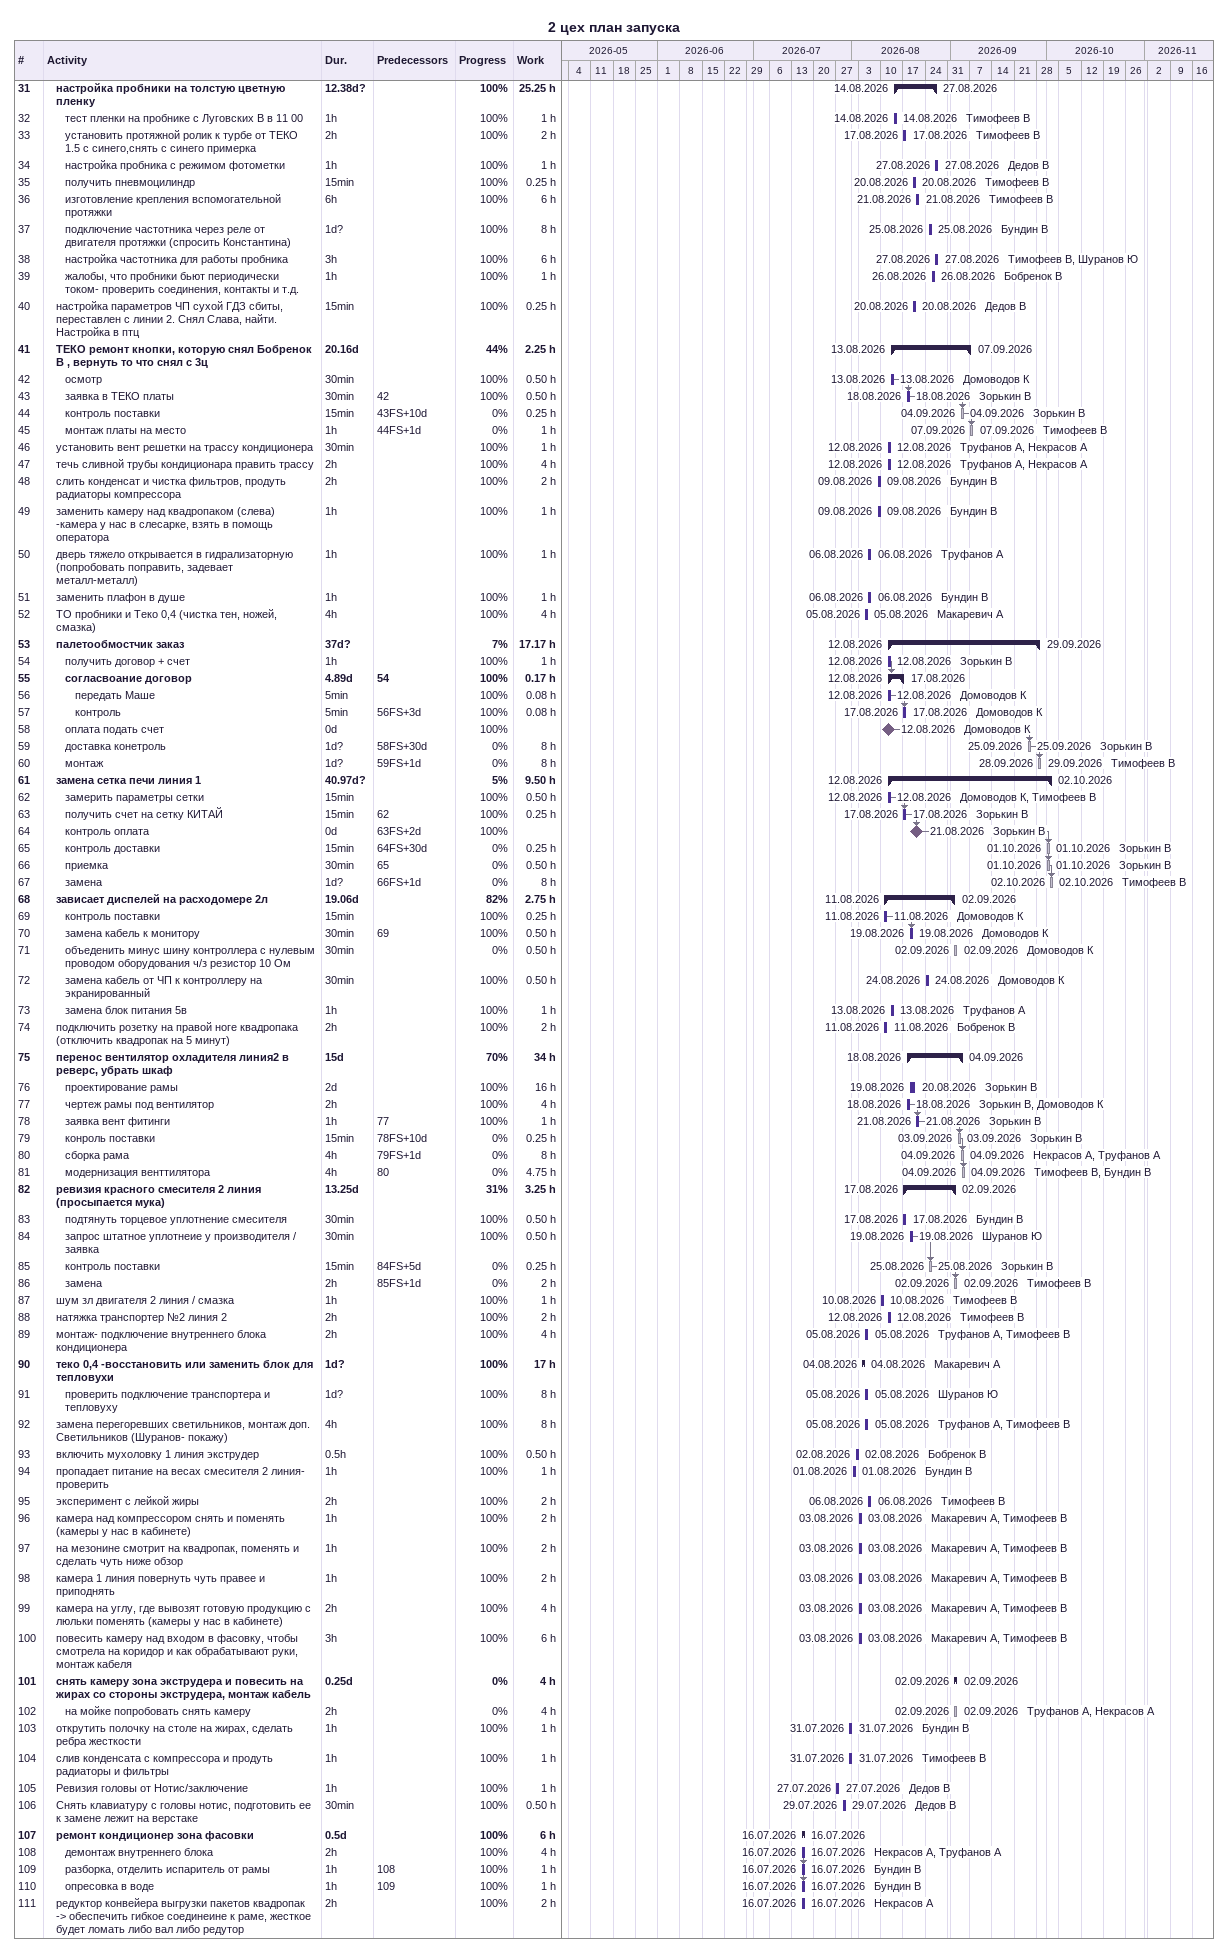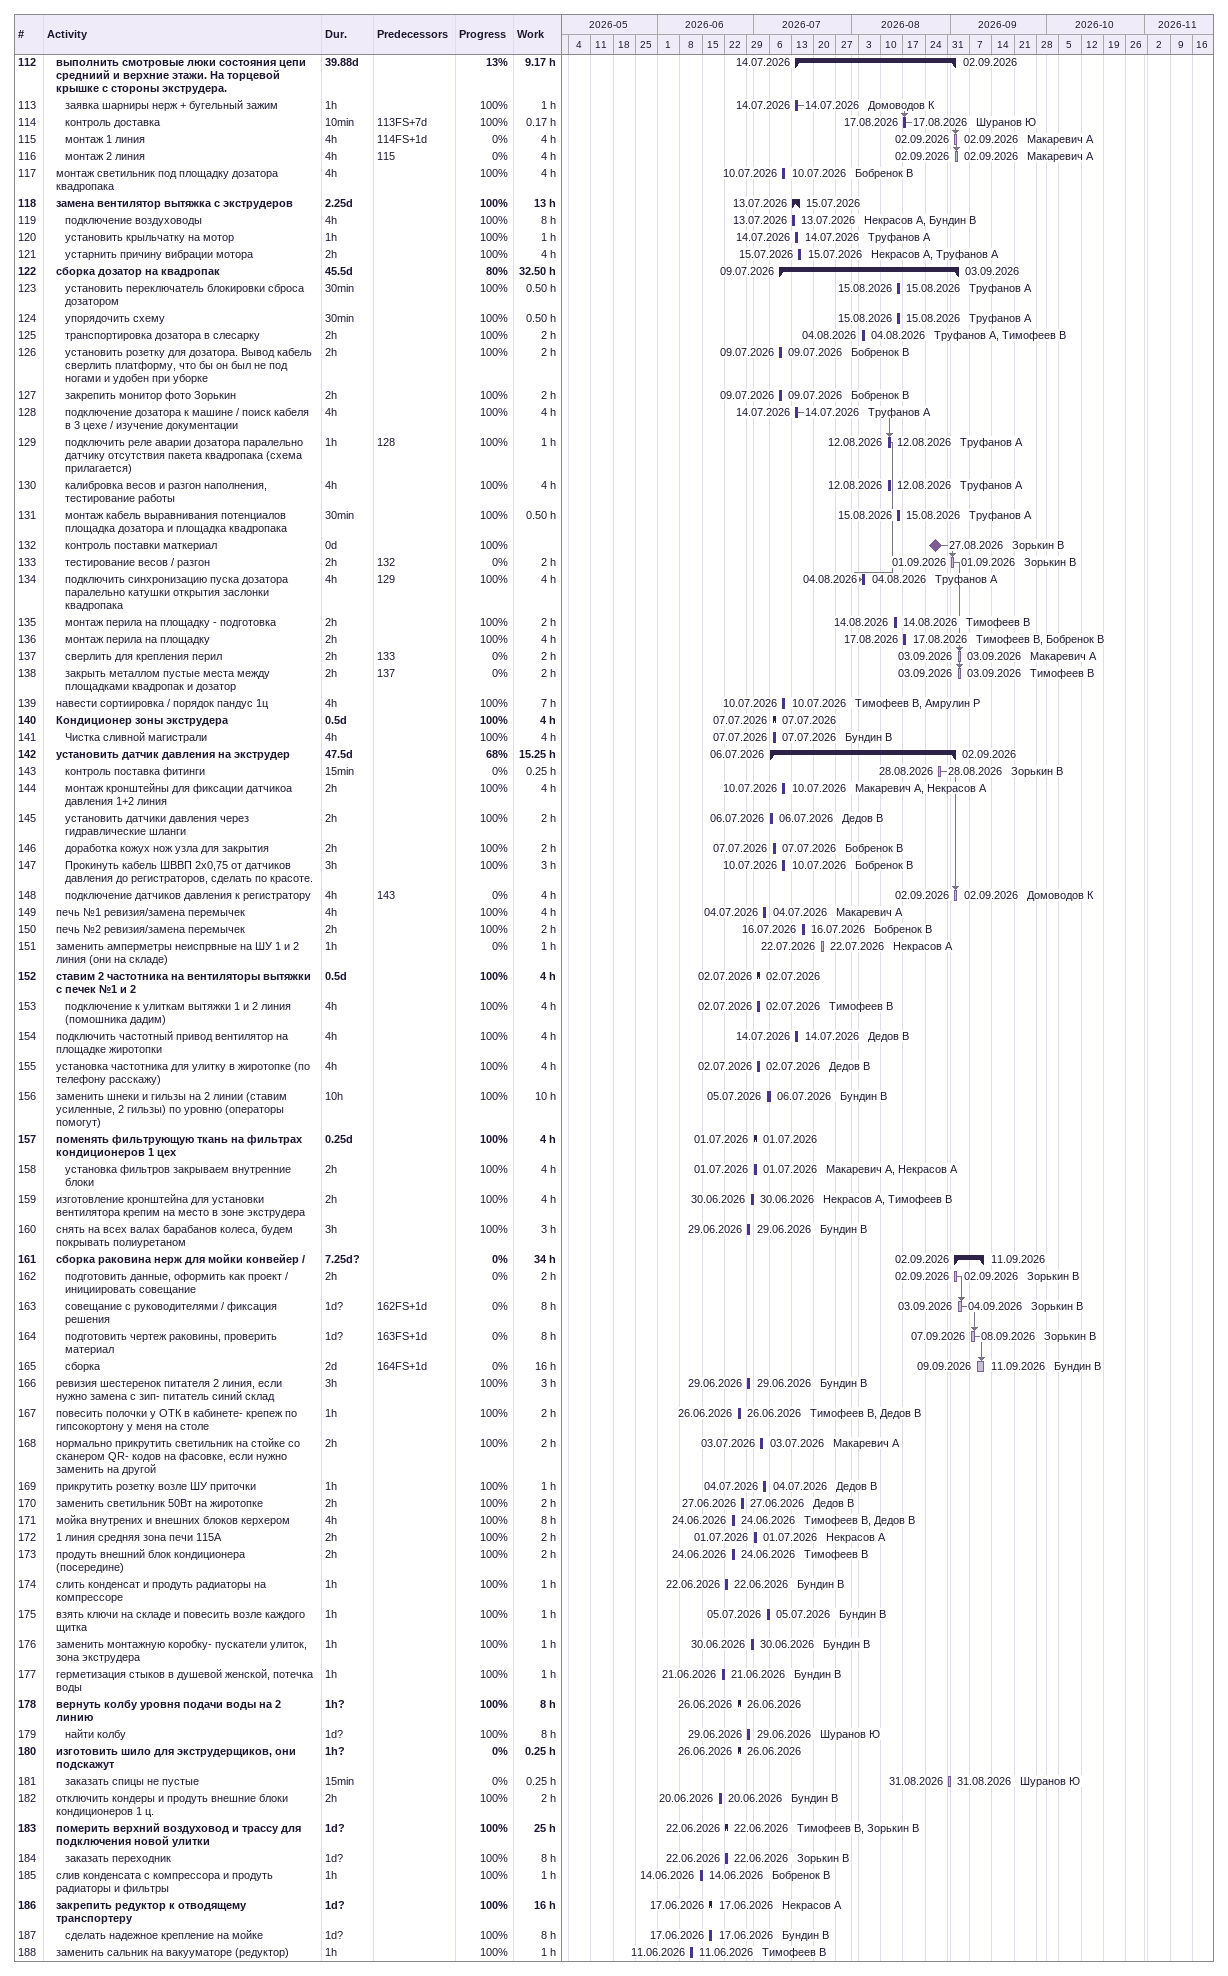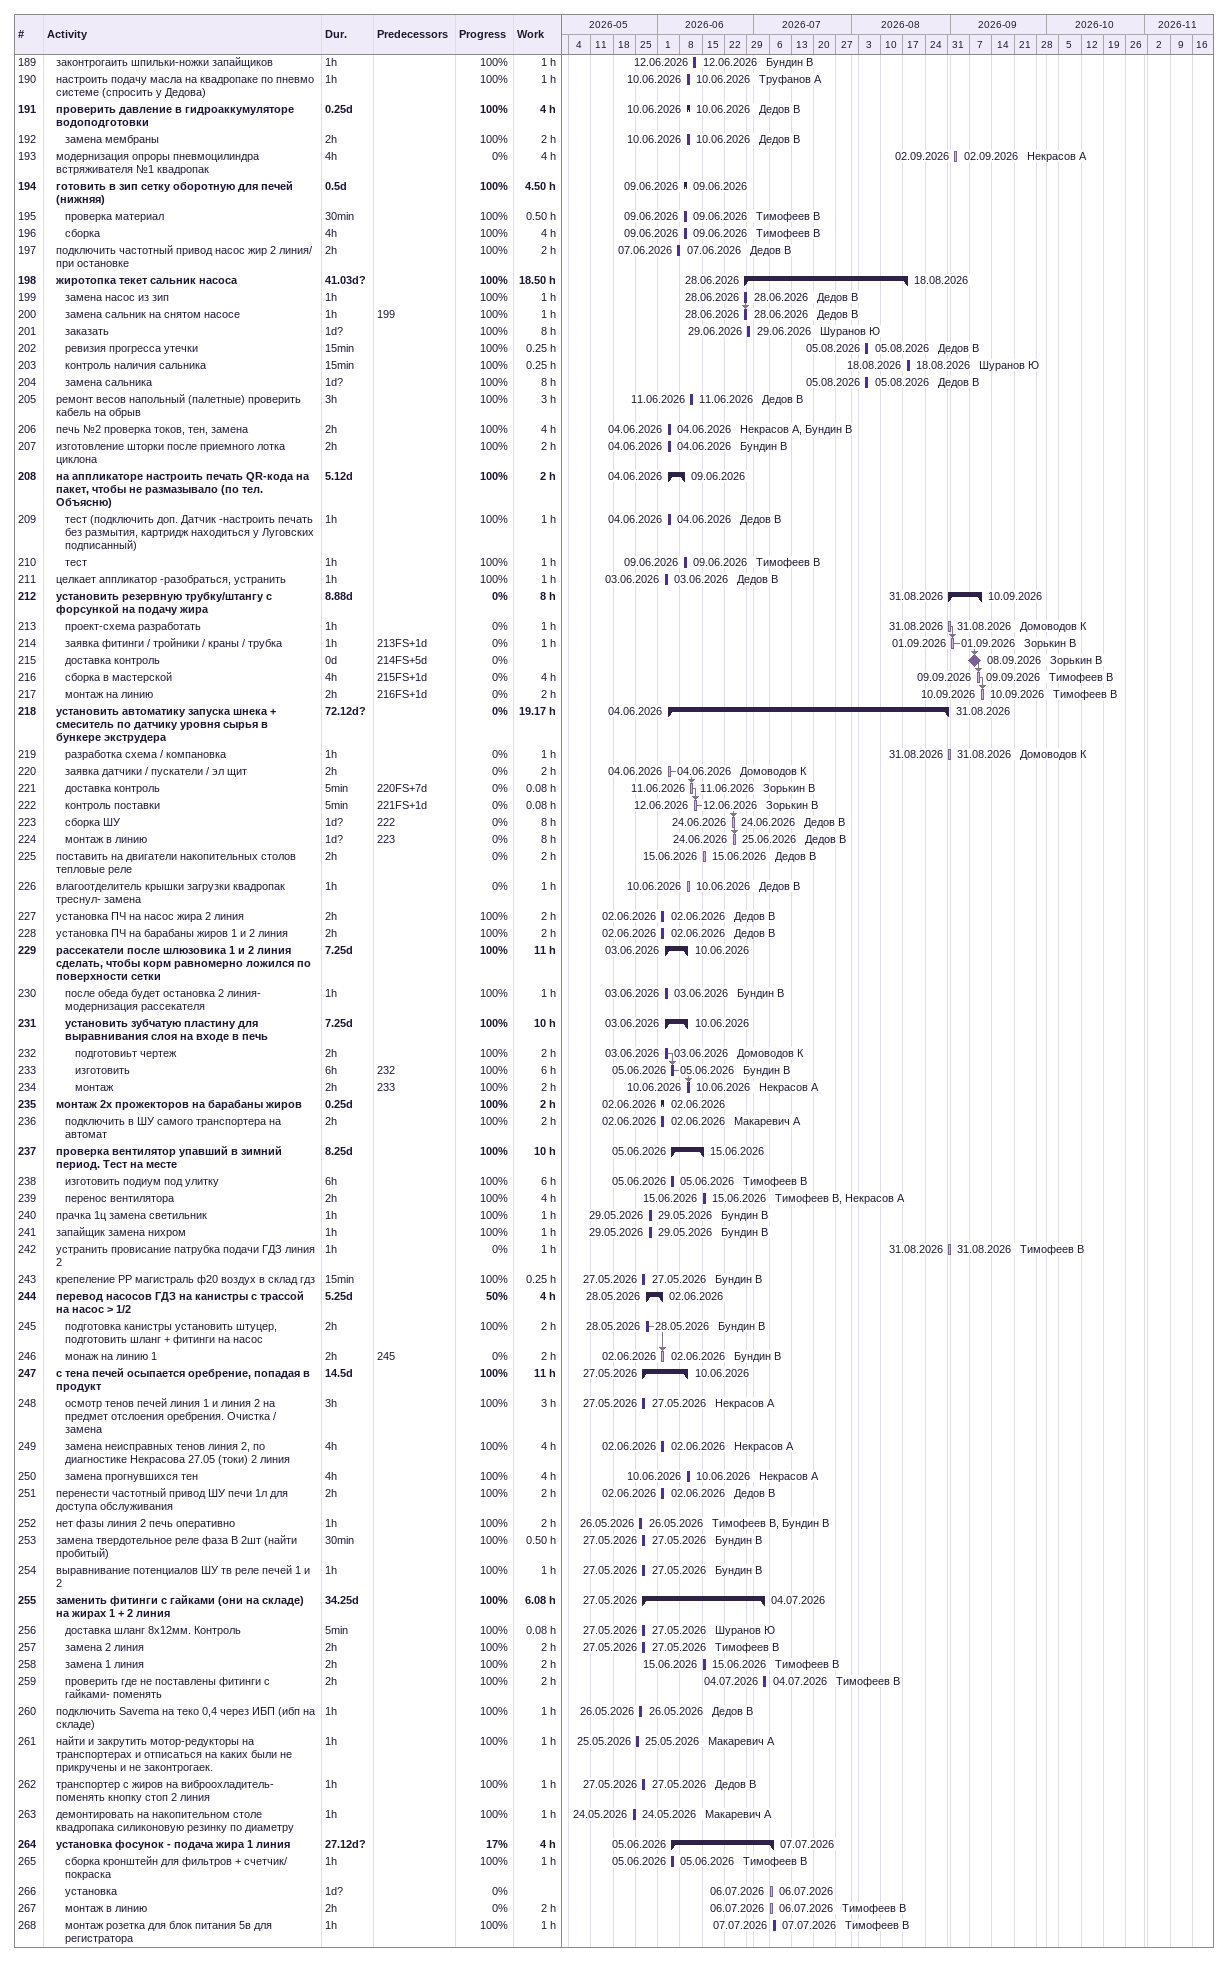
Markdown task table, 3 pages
2 цех план запуска

| ID | Level | Task | Duration | Start | Finish | Predecessors | Resources | % complete | Work (h) |
|---|---|---|---|---|---|---|---|---|---|
| 31 | 2 | **настройка пробники на толстую цветную пленку** | 12.38d? | 2026-08-14 | 2026-08-27 |  |  | 100 | 25.25 |
| 32 | 3 | тест пленки на пробнике с Луговских В в 11 00 | 1h | 2026-08-14 | 2026-08-14 |  | Тимофеев В | 100 | 1 |
| 33 | 3 | установить протяжной ролик к турбе от ТЕКО 1.5 с синего,снять с синего примерка | 2h | 2026-08-17 | 2026-08-17 |  | Тимофеев В | 100 | 2 |
| 34 | 3 | настройка пробника с режимом фотометки | 1h | 2026-08-27 | 2026-08-27 |  | Дедов В | 100 | 1 |
| 35 | 3 | получить пневмоцилиндр | 15min | 2026-08-20 | 2026-08-20 |  | Тимофеев В | 100 | 0.25 |
| 36 | 3 | изготовление крепления вспомогательной протяжки | 6h | 2026-08-21 | 2026-08-21 |  | Тимофеев В | 100 | 6 |
| 37 | 3 | подключение частотника через реле от двигателя протяжки (спросить Константина) | 1d? | 2026-08-25 | 2026-08-25 |  | Бундин В | 100 | 8 |
| 38 | 3 | настройка частотника для работы пробника | 3h | 2026-08-27 | 2026-08-27 |  | Тимофеев В, Шуранов Ю | 100 | 6 |
| 39 | 3 | жалобы, что пробники бьют периодически током- проверить соединения, контакты и т.д. | 1h | 2026-08-26 | 2026-08-26 |  | Бобренок В | 100 | 1 |
| 40 | 2 | настройка параметров ЧП сухой ГДЗ сбиты, переставлен с линии 2. Снял Слава, найти. Настройка в птц | 15min | 2026-08-20 | 2026-08-20 |  | Дедов В | 100 | 0.25 |
| 41 | 2 | **ТЕКО ремонт кнопки, которую снял Бобренок В , вернуть то что снял с 3ц** | 20.16d | 2026-08-13 | 2026-09-07 |  |  | 44 | 2.25 |
| 42 | 3 | осмотр | 30min | 2026-08-13 | 2026-08-13 |  | Домоводов К | 100 | 0.50 |
| 43 | 3 | заявка в ТЕКО платы | 30min | 2026-08-18 | 2026-08-18 | 42 | Зорькин В | 100 | 0.50 |
| 44 | 3 | контроль поставки | 15min | 2026-09-04 | 2026-09-04 | 43FS+10d | Зорькин В | 0 | 0.25 |
| 45 | 3 | монтаж платы на место | 1h | 2026-09-07 | 2026-09-07 | 44FS+1d | Тимофеев В | 0 | 1 |
| 46 | 2 | установить вент решетки на трассу кондиционера | 30min | 2026-08-12 | 2026-08-12 |  | Труфанов А, Некрасов А | 100 | 1 |
| 47 | 2 | течь сливной трубы кондиционара править трассу | 2h | 2026-08-12 | 2026-08-12 |  | Труфанов А, Некрасов А | 100 | 4 |
| 48 | 2 | слить конденсат и чистка фильтров, продуть радиаторы компрессора | 2h | 2026-08-09 | 2026-08-09 |  | Бундин В | 100 | 2 |
| 49 | 2 | заменить камеру над квадропаком (слева) -камера у нас в слесарке, взять в помощь оператора | 1h | 2026-08-09 | 2026-08-09 |  | Бундин В | 100 | 1 |
| 50 | 2 | дверь тяжело открывается в гидрализаторную (попробовать поправить, задевает металл-металл) | 1h | 2026-08-06 | 2026-08-06 |  | Труфанов А | 100 | 1 |
| 51 | 2 | заменить плафон в душе | 1h | 2026-08-06 | 2026-08-06 |  | Бундин В | 100 | 1 |
| 52 | 2 | ТО пробники и Теко 0,4 (чистка тен, ножей, смазка) | 4h | 2026-08-05 | 2026-08-05 |  | Макаревич А | 100 | 4 |
| 53 | 2 | **палетообмостчик заказ** | 37d? | 2026-08-12 | 2026-09-29 |  |  | 7 | 17.17 |
| 54 | 3 | получить договор + счет | 1h | 2026-08-12 | 2026-08-12 |  | Зорькин В | 100 | 1 |
| 55 | 3 | **согласвоание договор** | 4.89d | 2026-08-12 | 2026-08-17 | 54 |  | 100 | 0.17 |
| 56 | 4 | передать Маше | 5min | 2026-08-12 | 2026-08-12 |  | Домоводов К | 100 | 0.08 |
| 57 | 4 | контроль | 5min | 2026-08-17 | 2026-08-17 | 56FS+3d | Домоводов К | 100 | 0.08 |
| 58 | 3 | оплата подать счет | 0d | 2026-08-12 | 2026-08-12 |  | Домоводов К | 100 |  |
| 59 | 3 | доставка конетроль | 1d? | 2026-09-25 | 2026-09-25 | 58FS+30d | Зорькин В | 0 | 8 |
| 60 | 3 | монтаж | 1d? | 2026-09-28 | 2026-09-29 | 59FS+1d | Тимофеев В | 0 | 8 |
| 61 | 2 | **замена сетка печи линия 1** | 40.97d? | 2026-08-12 | 2026-10-02 |  |  | 5 | 9.50 |
| 62 | 3 | замерить параметры сетки | 15min | 2026-08-12 | 2026-08-12 |  | Домоводов К, Тимофеев В | 100 | 0.50 |
| 63 | 3 | получить счет на сетку КИТАЙ | 15min | 2026-08-17 | 2026-08-17 | 62 | Зорькин В | 100 | 0.25 |
| 64 | 3 | контроль оплата | 0d | 2026-08-21 | 2026-08-21 | 63FS+2d | Зорькин В | 100 |  |
| 65 | 3 | контроль доставки | 15min | 2026-10-01 | 2026-10-01 | 64FS+30d | Зорькин В | 0 | 0.25 |
| 66 | 3 | приемка | 30min | 2026-10-01 | 2026-10-01 | 65 | Зорькин В | 0 | 0.50 |
| 67 | 3 | замена | 1d? | 2026-10-02 | 2026-10-02 | 66FS+1d | Тимофеев В | 0 | 8 |
| 68 | 2 | **зависает диспелей на расходомере 2л** | 19.06d | 2026-08-11 | 2026-09-02 |  |  | 82 | 2.75 |
| 69 | 3 | контроль поставки | 15min | 2026-08-11 | 2026-08-11 |  | Домоводов К | 100 | 0.25 |
| 70 | 3 | замена кабель к монитору | 30min | 2026-08-19 | 2026-08-19 | 69 | Домоводов К | 100 | 0.50 |
| 71 | 3 | объеденить минус шину контроллера с нулевым проводом оборудования ч/з резистор 10 Ом | 30min | 2026-09-02 | 2026-09-02 |  | Домоводов К | 0 | 0.50 |
| 72 | 3 | замена кабель от ЧП к контроллеру на экранированный | 30min | 2026-08-24 | 2026-08-24 |  | Домоводов К | 100 | 0.50 |
| 73 | 3 | замена блок питания 5в | 1h | 2026-08-13 | 2026-08-13 |  | Труфанов А | 100 | 1 |
| 74 | 2 | подключить розетку на правой ноге квадропака (отключить квадропак на 5 минут) | 2h | 2026-08-11 | 2026-08-11 |  | Бобренок В | 100 | 2 |
| 75 | 2 | **перенос вентилятор охладителя линия2 в реверс, убрать шкаф** | 15d | 2026-08-18 | 2026-09-04 |  |  | 70 | 34 |
| 76 | 3 | проектирование рамы | 2d | 2026-08-19 | 2026-08-20 |  | Зорькин В | 100 | 16 |
| 77 | 3 | чертеж рамы под вентилятор | 2h | 2026-08-18 | 2026-08-18 |  | Зорькин В, Домоводов К | 100 | 4 |
| 78 | 3 | заявка вент фитинги | 1h | 2026-08-21 | 2026-08-21 | 77 | Зорькин В | 100 | 1 |
| 79 | 3 | конроль поставки | 15min | 2026-09-03 | 2026-09-03 | 78FS+10d | Зорькин В | 0 | 0.25 |
| 80 | 3 | сборка рама | 4h | 2026-09-04 | 2026-09-04 | 79FS+1d | Некрасов А, Труфанов А | 0 | 8 |
| 81 | 3 | модернизация венттилятора | 4h | 2026-09-04 | 2026-09-04 | 80 | Тимофеев В, Бундин В | 0 | 4.75 |
| 82 | 2 | **ревизия красного смесителя 2 линия (просыпается мука)** | 13.25d | 2026-08-17 | 2026-09-02 |  |  | 31 | 3.25 |
| 83 | 3 | подтянуть торцевое уплотнение смесителя | 30min | 2026-08-17 | 2026-08-17 |  | Бундин В | 100 | 0.50 |
| 84 | 3 | запрос штатное уплотнеие у производителя / заявка | 30min | 2026-08-19 | 2026-08-19 |  | Шуранов Ю | 100 | 0.50 |
| 85 | 3 | контроль поставки | 15min | 2026-08-25 | 2026-08-25 | 84FS+5d | Зорькин В | 0 | 0.25 |
| 86 | 3 | замена | 2h | 2026-09-02 | 2026-09-02 | 85FS+1d | Тимофеев В | 0 | 2 |
| 87 | 2 | шум зл двигателя 2 линия / смазка | 1h | 2026-08-10 | 2026-08-10 |  | Тимофеев В | 100 | 1 |
| 88 | 2 | натяжка транспортер №2 линия 2 | 2h | 2026-08-12 | 2026-08-12 |  | Тимофеев В | 100 | 2 |
| 89 | 2 | монтаж- подключение внутреннего блока кондиционера | 2h | 2026-08-05 | 2026-08-05 |  | Труфанов А, Тимофеев В | 100 | 4 |
| 90 | 2 | **теко 0,4 -восстановить или заменить блок для тепловухи** | 1d? | 2026-08-04 | 2026-08-04 |  | Макаревич А | 100 | 17 |
| 91 | 3 | проверить подключение транспортера и тепловуху | 1d? | 2026-08-05 | 2026-08-05 |  | Шуранов Ю | 100 | 8 |
| 92 | 2 | замена перегоревших светильников, монтаж доп. Светильников (Шуранов- покажу) | 4h | 2026-08-05 | 2026-08-05 |  | Труфанов А, Тимофеев В | 100 | 8 |
| 93 | 2 | включить мухоловку 1 линия экструдер | 0.5h | 2026-08-02 | 2026-08-02 |  | Бобренок В | 100 | 0.50 |
| 94 | 2 | пропадает питание на весах смесителя 2 линия- проверить | 1h | 2026-08-01 | 2026-08-01 |  | Бундин В | 100 | 1 |
| 95 | 2 | эксперимент с лейкой жиры | 2h | 2026-08-06 | 2026-08-06 |  | Тимофеев В | 100 | 2 |
| 96 | 2 | камера над компрессором снять и поменять (камеры у нас в кабинете) | 1h | 2026-08-03 | 2026-08-03 |  | Макаревич А, Тимофеев В | 100 | 2 |
| 97 | 2 | на мезонине смотрит на квадропак, поменять и сделать чуть ниже обзор | 1h | 2026-08-03 | 2026-08-03 |  | Макаревич А, Тимофеев В | 100 | 2 |
| 98 | 2 | камера 1 линия повернуть чуть правее и приподнять | 1h | 2026-08-03 | 2026-08-03 |  | Макаревич А, Тимофеев В | 100 | 2 |
| 99 | 2 | камера на углу, где вывозят готовую продукцию с люльки поменять (камеры у нас в кабинете) | 2h | 2026-08-03 | 2026-08-03 |  | Макаревич А, Тимофеев В | 100 | 4 |
| 100 | 2 | повесить камеру над входом в фасовку, чтобы смотрела на коридор и как обрабатывают руки, монтаж кабеля | 3h | 2026-08-03 | 2026-08-03 |  | Макаревич А, Тимофеев В | 100 | 6 |
| 101 | 2 | **снять камеру зона экструдера и повесить на жирах со стороны экструдера, монтаж кабель** | 0.25d | 2026-09-02 | 2026-09-02 |  |  | 0 | 4 |
| 102 | 3 | на мойке попробовать снять камеру | 2h | 2026-09-02 | 2026-09-02 |  | Труфанов А, Некрасов А | 0 | 4 |
| 103 | 2 | открутить полочку на столе на жирах, сделать ребра жесткости | 1h | 2026-07-31 | 2026-07-31 |  | Бундин В | 100 | 1 |
| 104 | 2 | слив конденсата с компрессора и продуть радиаторы и фильтры | 1h | 2026-07-31 | 2026-07-31 |  | Тимофеев В | 100 | 1 |
| 105 | 2 | Ревизия головы от Нотис/заключение | 1h | 2026-07-27 | 2026-07-27 |  | Дедов В | 100 | 1 |
| 106 | 2 | Снять клавиатуру с головы нотис, подготовить ее к замене лежит на верстаке | 30min | 2026-07-29 | 2026-07-29 |  | Дедов В | 100 | 0.50 |
| 107 | 2 | **ремонт кондиционер зона фасовки** | 0.5d | 2026-07-16 | 2026-07-16 |  |  | 100 | 6 |
| 108 | 3 | демонтаж внутреннего блока | 2h | 2026-07-16 | 2026-07-16 |  | Некрасов А, Труфанов А | 100 | 4 |
| 109 | 3 | разборка, отделить испаритель от рамы | 1h | 2026-07-16 | 2026-07-16 | 108 | Бундин В | 100 | 1 |
| 110 | 3 | опресовка в воде | 1h | 2026-07-16 | 2026-07-16 | 109 | Бундин В | 100 | 1 |
| 111 | 2 | редуктор конвейера выгрузки пакетов квадропак -> обеспечить гибкое соединеине к раме, жесткое будет ломать либо вал либо редутор | 2h | 2026-07-16 | 2026-07-16 |  | Некрасов А | 100 | 2 |
| 112 | 2 | **выполнить смотровые люки состояния цепи средниий и верхние этажи. На торцевой крышке с стороны экструдера.** | 39.88d | 2026-07-14 | 2026-09-02 |  |  | 13 | 9.17 |
| 113 | 3 | заявка шарниры нерж + бугельный зажим | 1h | 2026-07-14 | 2026-07-14 |  | Домоводов К | 100 | 1 |
| 114 | 3 | контроль доставка | 10min | 2026-08-17 | 2026-08-17 | 113FS+7d | Шуранов Ю | 100 | 0.17 |
| 115 | 3 | монтаж 1 линия | 4h | 2026-09-02 | 2026-09-02 | 114FS+1d | Макаревич А | 0 | 4 |
| 116 | 3 | монтаж 2 линия | 4h | 2026-09-02 | 2026-09-02 | 115 | Макаревич А | 0 | 4 |
| 117 | 2 | монтаж светильник под площадку дозатора квадропака | 4h | 2026-07-10 | 2026-07-10 |  | Бобренок В | 100 | 4 |
| 118 | 2 | **замена вентилятор вытяжка с экструдеров** | 2.25d | 2026-07-13 | 2026-07-15 |  |  | 100 | 13 |
| 119 | 3 | подключение воздуховоды | 4h | 2026-07-13 | 2026-07-13 |  | Некрасов А, Бундин В | 100 | 8 |
| 120 | 3 | установить крыльчатку на мотор | 1h | 2026-07-14 | 2026-07-14 |  | Труфанов А | 100 | 1 |
| 121 | 3 | устарнить причину вибрации мотора | 2h | 2026-07-15 | 2026-07-15 |  | Некрасов А, Труфанов А | 100 | 4 |
| 122 | 2 | **сборка дозатор на квадропак** | 45.5d | 2026-07-09 | 2026-09-03 |  |  | 80 | 32.50 |
| 123 | 3 | установить переключатель блокировки сброса дозатором | 30min | 2026-08-15 | 2026-08-15 |  | Труфанов А | 100 | 0.50 |
| 124 | 3 | упорядочить схему | 30min | 2026-08-15 | 2026-08-15 |  | Труфанов А | 100 | 0.50 |
| 125 | 3 | транспортировка дозатора в слесарку | 2h | 2026-08-04 | 2026-08-04 |  | Труфанов А, Тимофеев В | 100 | 2 |
| 126 | 3 | установить розетку для дозатора. Вывод кабель сверлить платформу, что бы он был не под ногами и удобен при уборке | 2h | 2026-07-09 | 2026-07-09 |  | Бобренок В | 100 | 2 |
| 127 | 3 | закрепить монитор фото Зорькин | 2h | 2026-07-09 | 2026-07-09 |  | Бобренок В | 100 | 2 |
| 128 | 3 | подключение дозатора к машине / поиск кабеля в 3 цехе / изучение документации | 4h | 2026-07-14 | 2026-07-14 |  | Труфанов А | 100 | 4 |
| 129 | 3 | подключить реле аварии дозатора паралельно датчику отсутствия пакета квадропака (схема прилагается) | 1h | 2026-08-12 | 2026-08-12 | 128 | Труфанов А | 100 | 1 |
| 130 | 3 | калибровка весов и разгон наполнения, тестирование работы | 4h | 2026-08-12 | 2026-08-12 |  | Труфанов А | 100 | 4 |
| 131 | 3 | монтаж кабель выравнивания потенциалов площадка дозатора и площадка квадропака | 30min | 2026-08-15 | 2026-08-15 |  | Труфанов А | 100 | 0.50 |
| 132 | 3 | контроль поставки маткериал | 0d | 2026-08-27 | 2026-08-27 |  | Зорькин В | 100 |  |
| 133 | 3 | тестирование весов / разгон | 2h | 2026-09-01 | 2026-09-01 | 132 | Зорькин В | 0 | 2 |
| 134 | 3 | подключить синхронизацию пуска дозатора паралельно катушки открытия заслонки квадропака | 4h | 2026-08-04 | 2026-08-04 | 129 | Труфанов А | 100 | 4 |
| 135 | 3 | монтаж перила на площадку - подготовка | 2h | 2026-08-14 | 2026-08-14 |  | Тимофеев В | 100 | 2 |
| 136 | 3 | монтаж перила на площадку | 2h | 2026-08-17 | 2026-08-17 |  | Тимофеев В, Бобренок В | 100 | 4 |
| 137 | 3 | сверлить для крепления перил | 2h | 2026-09-03 | 2026-09-03 | 133 | Макаревич А | 0 | 2 |
| 138 | 3 | закрыть металлом пустые места между площадками квадропак и дозатор | 2h | 2026-09-03 | 2026-09-03 | 137 | Тимофеев В | 0 | 2 |
| 139 | 2 | навести сортиировка / порядок пандус 1ц | 4h | 2026-07-10 | 2026-07-10 |  | Тимофеев В, Амрулин Р | 100 | 7 |
| 140 | 2 | **Кондиционер зоны экструдера** | 0.5d | 2026-07-07 | 2026-07-07 |  |  | 100 | 4 |
| 141 | 3 | Чистка сливной магистрали | 4h | 2026-07-07 | 2026-07-07 |  | Бундин В | 100 | 4 |
| 142 | 2 | **установить датчик давления на экструдер** | 47.5d | 2026-07-06 | 2026-09-02 |  |  | 68 | 15.25 |
| 143 | 3 | контроль поставка фитинги | 15min | 2026-08-28 | 2026-08-28 |  | Зорькин В | 0 | 0.25 |
| 144 | 3 | монтаж кронштейны для фиксации датчикоа давления 1+2 линия | 2h | 2026-07-10 | 2026-07-10 |  | Макаревич А, Некрасов А | 100 | 4 |
| 145 | 3 | установить датчики давления через гидравлические шланги | 2h | 2026-07-06 | 2026-07-06 |  | Дедов В | 100 | 2 |
| 146 | 3 | доработка кожух нож узла для закрытия | 2h | 2026-07-07 | 2026-07-07 |  | Бобренок В | 100 | 2 |
| 147 | 3 | Прокинуть кабель ШВВП 2х0,75 от датчиков давления до регистраторов, сделать по красоте. | 3h | 2026-07-10 | 2026-07-10 |  | Бобренок В | 100 | 3 |
| 148 | 3 | подключение датчиков давления к регистратору | 4h | 2026-09-02 | 2026-09-02 | 143 | Домоводов К | 0 | 4 |
| 149 | 2 | печь №1 ревизия/замена перемычек | 4h | 2026-07-04 | 2026-07-04 |  | Макаревич А | 100 | 4 |
| 150 | 2 | печь №2 ревизия/замена перемычек | 2h | 2026-07-16 | 2026-07-16 |  | Бобренок В | 100 | 2 |
| 151 | 2 | заменить амперметры неиспрвные на ШУ 1 и 2 линия (они на складе) | 1h | 2026-07-22 | 2026-07-22 |  | Некрасов А | 0 | 1 |
| 152 | 2 | **ставим 2 частотника на вентиляторы вытяжки с печек №1 и 2** | 0.5d | 2026-07-02 | 2026-07-02 |  |  | 100 | 4 |
| 153 | 3 | подключение к улиткам вытяжки 1 и 2 линия (помошника дадим) | 4h | 2026-07-02 | 2026-07-02 |  | Тимофеев В | 100 | 4 |
| 154 | 2 | подключить частотный привод вентилятор на площадке жиротопки | 4h | 2026-07-14 | 2026-07-14 |  | Дедов В | 100 | 4 |
| 155 | 2 | установка частотника для улитку в жиротопке (по телефону расскажу) | 4h | 2026-07-02 | 2026-07-02 |  | Дедов В | 100 | 4 |
| 156 | 2 | заменить шнеки и гильзы на 2 линии (ставим усиленные, 2 гильзы) по уровню (операторы помогут) | 10h | 2026-07-05 | 2026-07-06 |  | Бундин В | 100 | 10 |
| 157 | 2 | **поменять фильтрующую ткань на фильтрах кондиционеров 1 цех** | 0.25d | 2026-07-01 | 2026-07-01 |  |  | 100 | 4 |
| 158 | 3 | установка фильтров закрываем внутренние блоки | 2h | 2026-07-01 | 2026-07-01 |  | Макаревич А, Некрасов А | 100 | 4 |
| 159 | 2 | изготовление кронштейна для установки вентилятора крепим на место в зоне экструдера | 2h | 2026-06-30 | 2026-06-30 |  | Некрасов А, Тимофеев В | 100 | 4 |
| 160 | 2 | снять на всех валах барабанов колеса, будем покрывать полиуретаном | 3h | 2026-06-29 | 2026-06-29 |  | Бундин В | 100 | 3 |
| 161 | 2 | **сборка раковина нерж для мойки конвейер /** | 7.25d? | 2026-09-02 | 2026-09-11 |  |  | 0 | 34 |
| 162 | 3 | подготовить данные, оформить как проект / инициировать совещание | 2h | 2026-09-02 | 2026-09-02 |  | Зорькин В | 0 | 2 |
| 163 | 3 | совещание с руководителями / фиксация решения | 1d? | 2026-09-03 | 2026-09-04 | 162FS+1d | Зорькин В | 0 | 8 |
| 164 | 3 | подготовить чертеж раковины, проверить материал | 1d? | 2026-09-07 | 2026-09-08 | 163FS+1d | Зорькин В | 0 | 8 |
| 165 | 3 | сборка | 2d | 2026-09-09 | 2026-09-11 | 164FS+1d | Бундин В | 0 | 16 |
| 166 | 2 | ревизия шестеренок питателя 2 линия, если нужно замена с зип- питатель синий склад | 3h | 2026-06-29 | 2026-06-29 |  | Бундин В | 100 | 3 |
| 167 | 2 | повесить полочки у ОТК в кабинете- крепеж по гипсокортону у меня на столе | 1h | 2026-06-26 | 2026-06-26 |  | Тимофеев В, Дедов В | 100 | 2 |
| 168 | 2 | нормально прикрутить светильник на стойке со сканером QR- кодов на фасовке, если нужно заменить на другой | 2h | 2026-07-03 | 2026-07-03 |  | Макаревич А | 100 | 2 |
| 169 | 2 | прикрутить розетку возле ШУ приточки | 1h | 2026-07-04 | 2026-07-04 |  | Дедов В | 100 | 1 |
| 170 | 2 | заменить светильник 50Вт на жиротопке | 2h | 2026-06-27 | 2026-06-27 |  | Дедов В | 100 | 2 |
| 171 | 2 | мойка внутрених и внешних блоков керхером | 4h | 2026-06-24 | 2026-06-24 |  | Тимофеев В, Дедов В | 100 | 8 |
| 172 | 2 | 1 линия средняя зона печи 115А | 2h | 2026-07-01 | 2026-07-01 |  | Некрасов А | 100 | 2 |
| 173 | 2 | продуть внешний блок кондиционера (посередине) | 2h | 2026-06-24 | 2026-06-24 |  | Тимофеев В | 100 | 2 |
| 174 | 2 | слить конденсат и продуть радиаторы на компрессоре | 1h | 2026-06-22 | 2026-06-22 |  | Бундин В | 100 | 1 |
| 175 | 2 | взять ключи на складе и повесить возле каждого щитка | 1h | 2026-07-05 | 2026-07-05 |  | Бундин В | 100 | 1 |
| 176 | 2 | заменить монтажную коробку- пускатели улиток, зона экструдера | 1h | 2026-06-30 | 2026-06-30 |  | Бундин В | 100 | 1 |
| 177 | 2 | герметизация стыков в душевой женской, потечка воды | 1h | 2026-06-21 | 2026-06-21 |  | Бундин В | 100 | 1 |
| 178 | 2 | **вернуть колбу уровня подачи воды на 2 линию** | 1h? | 2026-06-26 | 2026-06-26 |  |  | 100 | 8 |
| 179 | 3 | найти колбу | 1d? | 2026-06-29 | 2026-06-29 |  | Шуранов Ю | 100 | 8 |
| 180 | 2 | **изготовить шило для экструдерщиков, они подскажут** | 1h? | 2026-06-26 | 2026-06-26 |  |  | 0 | 0.25 |
| 181 | 3 | заказать спицы не пустые | 15min | 2026-08-31 | 2026-08-31 |  | Шуранов Ю | 0 | 0.25 |
| 182 | 2 | отключить кондеры и продуть внешние блоки кондиционеров 1 ц. | 2h | 2026-06-20 | 2026-06-20 |  | Бундин В | 100 | 2 |
| 183 | 2 | **померить верхний воздуховод и трассу для подключения новой улитки** | 1d? | 2026-06-22 | 2026-06-22 |  | Тимофеев В, Зорькин В | 100 | 25 |
| 184 | 3 | заказать переходник | 1d? | 2026-06-22 | 2026-06-22 |  | Зорькин В | 100 | 8 |
| 185 | 2 | слив конденсата с компрессора и продуть радиаторы и фильтры | 1h | 2026-06-14 | 2026-06-14 |  | Бобренок В | 100 | 1 |
| 186 | 2 | **закрепить редуктор к отводящему транспортеру** | 1d? | 2026-06-17 | 2026-06-17 |  | Некрасов А | 100 | 16 |
| 187 | 3 | сделать надежное крепление на мойке | 1d? | 2026-06-17 | 2026-06-17 |  | Бундин В | 100 | 8 |
| 188 | 2 | заменить сальник на вакууматоре (редуктор) | 1h | 2026-06-11 | 2026-06-11 |  | Тимофеев В | 100 | 1 |
| 189 | 2 | законтрогаить шпильки-ножки запайщиков | 1h | 2026-06-12 | 2026-06-12 |  | Бундин В | 100 | 1 |
| 190 | 2 | настроить подачу масла на квадропаке по пневмо системе (спросить у Дедова) | 1h | 2026-06-10 | 2026-06-10 |  | Труфанов А | 100 | 1 |
| 191 | 2 | **проверить давление в гидроаккумуляторе водоподготовки** | 0.25d | 2026-06-10 | 2026-06-10 |  | Дедов В | 100 | 4 |
| 192 | 3 | замена мембраны | 2h | 2026-06-10 | 2026-06-10 |  | Дедов В | 100 | 2 |
| 193 | 2 | модернизация опроры пневмоцилиндра встряживателя №1 квадропак | 4h | 2026-09-02 | 2026-09-02 |  | Некрасов А | 0 | 4 |
| 194 | 2 | **готовить в зип сетку оборотную для печей (нижняя)** | 0.5d | 2026-06-09 | 2026-06-09 |  |  | 100 | 4.50 |
| 195 | 3 | проверка материал | 30min | 2026-06-09 | 2026-06-09 |  | Тимофеев В | 100 | 0.50 |
| 196 | 3 | сборка | 4h | 2026-06-09 | 2026-06-09 |  | Тимофеев В | 100 | 4 |
| 197 | 2 | подключить частотный привод насос жир 2 линия/ при остановке | 2h | 2026-06-07 | 2026-06-07 |  | Дедов В | 100 | 2 |
| 198 | 2 | **жиротопка текет сальник насоса** | 41.03d? | 2026-06-28 | 2026-08-18 |  |  | 100 | 18.50 |
| 199 | 3 | замена насос из зип | 1h | 2026-06-28 | 2026-06-28 |  | Дедов В | 100 | 1 |
| 200 | 3 | замена сальник на снятом насосе | 1h | 2026-06-28 | 2026-06-28 | 199 | Дедов В | 100 | 1 |
| 201 | 3 | заказать | 1d? | 2026-06-29 | 2026-06-29 |  | Шуранов Ю | 100 | 8 |
| 202 | 3 | ревизия прогресса утечки | 15min | 2026-08-05 | 2026-08-05 |  | Дедов В | 100 | 0.25 |
| 203 | 3 | контроль наличия сальника | 15min | 2026-08-18 | 2026-08-18 |  | Шуранов Ю | 100 | 0.25 |
| 204 | 3 | замена сальника | 1d? | 2026-08-05 | 2026-08-05 |  | Дедов В | 100 | 8 |
| 205 | 2 | ремонт весов напольный (палетные) проверить кабель на обрыв | 3h | 2026-06-11 | 2026-06-11 |  | Дедов В | 100 | 3 |
| 206 | 2 | печь №2 проверка токов, тен, замена | 2h | 2026-06-04 | 2026-06-04 |  | Некрасов А, Бундин В | 100 | 4 |
| 207 | 2 | изготовление шторки после приемного лотка циклона | 2h | 2026-06-04 | 2026-06-04 |  | Бундин В | 100 | 2 |
| 208 | 2 | **на аппликаторе настроить печать QR-кода на пакет, чтобы не размазывало (по тел. Объясню)** | 5.12d | 2026-06-04 | 2026-06-09 |  |  | 100 | 2 |
| 209 | 3 | тест (подключить доп. Датчик -настроить печать без размытия, картридж находиться у Луговских подписанный) | 1h | 2026-06-04 | 2026-06-04 |  | Дедов В | 100 | 1 |
| 210 | 3 | тест | 1h | 2026-06-09 | 2026-06-09 |  | Тимофеев В | 100 | 1 |
| 211 | 2 | целкает аппликатор -разобраться, устранить | 1h | 2026-06-03 | 2026-06-03 |  | Дедов В | 100 | 1 |
| 212 | 2 | **установить резервную трубку/штангу с форсункой на подачу жира** | 8.88d | 2026-08-31 | 2026-09-10 |  |  | 0 | 8 |
| 213 | 3 | проект-схема разработать | 1h | 2026-08-31 | 2026-08-31 |  | Домоводов К | 0 | 1 |
| 214 | 3 | заявка фитинги / тройники / краны / трубка | 1h | 2026-09-01 | 2026-09-01 | 213FS+1d | Зорькин В | 0 | 1 |
| 215 | 3 | доставка контроль | 0d | 2026-09-08 | 2026-09-08 | 214FS+5d | Зорькин В | 0 |  |
| 216 | 3 | сборка в мастерской | 4h | 2026-09-09 | 2026-09-09 | 215FS+1d | Тимофеев В | 0 | 4 |
| 217 | 3 | монтаж на линию | 2h | 2026-09-10 | 2026-09-10 | 216FS+1d | Тимофеев В | 0 | 2 |
| 218 | 2 | **установить автоматику запуска шнека + смеситель по датчику уровня сырья в бункере экструдера** | 72.12d? | 2026-06-04 | 2026-08-31 |  |  | 0 | 19.17 |
| 219 | 3 | разработка схема / компановка | 1h | 2026-08-31 | 2026-08-31 |  | Домоводов К | 0 | 1 |
| 220 | 3 | заявка датчики / пускатели / эл щит | 2h | 2026-06-04 | 2026-06-04 |  | Домоводов К | 0 | 2 |
| 221 | 3 | доставка контроль | 5min | 2026-06-11 | 2026-06-11 | 220FS+7d | Зорькин В | 0 | 0.08 |
| 222 | 3 | контроль поставки | 5min | 2026-06-12 | 2026-06-12 | 221FS+1d | Зорькин В | 0 | 0.08 |
| 223 | 3 | сборка ШУ | 1d? | 2026-06-24 | 2026-06-24 | 222 | Дедов В | 0 | 8 |
| 224 | 3 | монтаж в линию | 1d? | 2026-06-24 | 2026-06-25 | 223 | Дедов В | 0 | 8 |
| 225 | 2 | поставить на двигатели накопительных столов тепловые реле | 2h | 2026-06-15 | 2026-06-15 |  | Дедов В | 0 | 2 |
| 226 | 2 | влагоотделитель крышки загрузки квадропак треснул- замена | 1h | 2026-06-10 | 2026-06-10 |  | Дедов В | 0 | 1 |
| 227 | 2 | установка ПЧ на насос жира 2 линия | 2h | 2026-06-02 | 2026-06-02 |  | Дедов В | 100 | 2 |
| 228 | 2 | установка ПЧ на барабаны жиров 1 и 2 линия | 2h | 2026-06-02 | 2026-06-02 |  | Дедов В | 100 | 2 |
| 229 | 2 | **рассекатели после шлюзовика 1 и 2 линия сделать, чтобы корм равномерно ложился по поверхности сетки** | 7.25d | 2026-06-03 | 2026-06-10 |  |  | 100 | 11 |
| 230 | 3 | после обеда будет остановка 2 линия- модернизация рассекателя | 1h | 2026-06-03 | 2026-06-03 |  | Бундин В | 100 | 1 |
| 231 | 3 | **установить зубчатую пластину для выравнивания слоя на входе в печь** | 7.25d | 2026-06-03 | 2026-06-10 |  |  | 100 | 10 |
| 232 | 4 | подготовиьт чертеж | 2h | 2026-06-03 | 2026-06-03 |  | Домоводов К | 100 | 2 |
| 233 | 4 | изготовить | 6h | 2026-06-05 | 2026-06-05 | 232 | Бундин В | 100 | 6 |
| 234 | 4 | монтаж | 2h | 2026-06-10 | 2026-06-10 | 233 | Некрасов А | 100 | 2 |
| 235 | 2 | **монтаж 2х прожекторов на барабаны жиров** | 0.25d | 2026-06-02 | 2026-06-02 |  |  | 100 | 2 |
| 236 | 3 | подключить в ШУ самого транспортера на автомат | 2h | 2026-06-02 | 2026-06-02 |  | Макаревич А | 100 | 2 |
| 237 | 2 | **проверка вентилятор упавший в зимний период. Тест на месте** | 8.25d | 2026-06-05 | 2026-06-15 |  |  | 100 | 10 |
| 238 | 3 | изготовить подиум под улитку | 6h | 2026-06-05 | 2026-06-05 |  | Тимофеев В | 100 | 6 |
| 239 | 3 | перенос вентилятора | 2h | 2026-06-15 | 2026-06-15 |  | Тимофеев В, Некрасов А | 100 | 4 |
| 240 | 2 | прачка 1ц замена светильник | 1h | 2026-05-29 | 2026-05-29 |  | Бундин В | 100 | 1 |
| 241 | 2 | запайщик замена нихром | 1h | 2026-05-29 | 2026-05-29 |  | Бундин В | 100 | 1 |
| 242 | 2 | устранить провисание патрубка подачи ГДЗ линия 2 | 1h | 2026-08-31 | 2026-08-31 |  | Тимофеев В | 0 | 1 |
| 243 | 2 | крепеление РР магистраль ф20 воздух в склад гдз | 15min | 2026-05-27 | 2026-05-27 |  | Бундин В | 100 | 0.25 |
| 244 | 2 | **перевод насосов ГДЗ на канистры с трассой на насос > 1/2** | 5.25d | 2026-05-28 | 2026-06-02 |  |  | 50 | 4 |
| 245 | 3 | подготовка канистры установить штуцер, подготовить шланг + фитинги на насос | 2h | 2026-05-28 | 2026-05-28 |  | Бундин В | 100 | 2 |
| 246 | 3 | монаж на линию 1 | 2h | 2026-06-02 | 2026-06-02 | 245 | Бундин В | 0 | 2 |
| 247 | 2 | **с тена печей осыпается оребрение, попадая в продукт** | 14.5d | 2026-05-27 | 2026-06-10 |  |  | 100 | 11 |
| 248 | 3 | осмотр тенов печей линия 1 и линия 2 на предмет отслоения оребрения. Очистка / замена | 3h | 2026-05-27 | 2026-05-27 |  | Некрасов А | 100 | 3 |
| 249 | 3 | замена неисправных тенов линия 2, по диагностике Некрасова 27.05 (токи) 2 линия | 4h | 2026-06-02 | 2026-06-02 |  | Некрасов А | 100 | 4 |
| 250 | 3 | замена прогнувшихся тен | 4h | 2026-06-10 | 2026-06-10 |  | Некрасов А | 100 | 4 |
| 251 | 2 | перенести частотный привод ШУ печи 1л для доступа обслуживания | 2h | 2026-06-02 | 2026-06-02 |  | Дедов В | 100 | 2 |
| 252 | 2 | нет фазы линия 2 печь оперативно | 1h | 2026-05-26 | 2026-05-26 |  | Тимофеев В, Бундин В | 100 | 2 |
| 253 | 2 | замена твердотельное реле фаза В 2шт (найти пробитый) | 30min | 2026-05-27 | 2026-05-27 |  | Бундин В | 100 | 0.50 |
| 254 | 2 | выравнивание потенциалов ШУ тв реле печей 1 и 2 | 1h | 2026-05-27 | 2026-05-27 |  | Бундин В | 100 | 1 |
| 255 | 2 | **заменить фитинги с гайками (они на складе) на жирах 1 + 2 линия** | 34.25d | 2026-05-27 | 2026-07-04 |  |  | 100 | 6.08 |
| 256 | 3 | доставка шланг 8х12мм. Контроль | 5min | 2026-05-27 | 2026-05-27 |  | Шуранов Ю | 100 | 0.08 |
| 257 | 3 | замена 2 линия | 2h | 2026-05-27 | 2026-05-27 |  | Тимофеев В | 100 | 2 |
| 258 | 3 | замена 1 линия | 2h | 2026-06-15 | 2026-06-15 |  | Тимофеев В | 100 | 2 |
| 259 | 3 | проверить где не поставлены фитинги с гайками- поменять | 2h | 2026-07-04 | 2026-07-04 |  | Тимофеев В | 100 | 2 |
| 260 | 2 | подключить Sаvema на теко 0,4 через ИБП (ибп на складе) | 1h | 2026-05-26 | 2026-05-26 |  | Дедов В | 100 | 1 |
| 261 | 2 | найти и закрутить мотор-редукторы на транспортерах и отписаться на каких были не прикручены и не законтрогаек. | 1h | 2026-05-25 | 2026-05-25 |  | Макаревич А | 100 | 1 |
| 262 | 2 | транспортер с жиров на виброохладитель- поменять кнопку стоп 2 линия | 1h | 2026-05-27 | 2026-05-27 |  | Дедов В | 100 | 1 |
| 263 | 2 | демонтировать на накопительном столе квадропака силиконовую резинку по диаметру | 1h | 2026-05-24 | 2026-05-24 |  | Макаревич А | 100 | 1 |
| 264 | 2 | **установка фосунок - подача жира 1 линия** | 27.12d? | 2026-06-05 | 2026-07-07 |  |  | 17 | 4 |
| 265 | 3 | сборка кронштейн для фильтров + счетчик/ покраска | 1h | 2026-06-05 | 2026-06-05 |  | Тимофеев В | 100 | 1 |
| 266 | 3 | установка | 1d? | 2026-07-06 | 2026-07-06 |  |  | 0 |  |
| 267 | 3 | монтаж в линию | 2h | 2026-07-06 | 2026-07-06 |  | Тимофеев В | 0 | 2 |
| 268 | 3 | монтаж розетка для блок питания 5в для регистратора | 1h | 2026-07-07 | 2026-07-07 |  | Тимофеев В | 100 | 1 |
